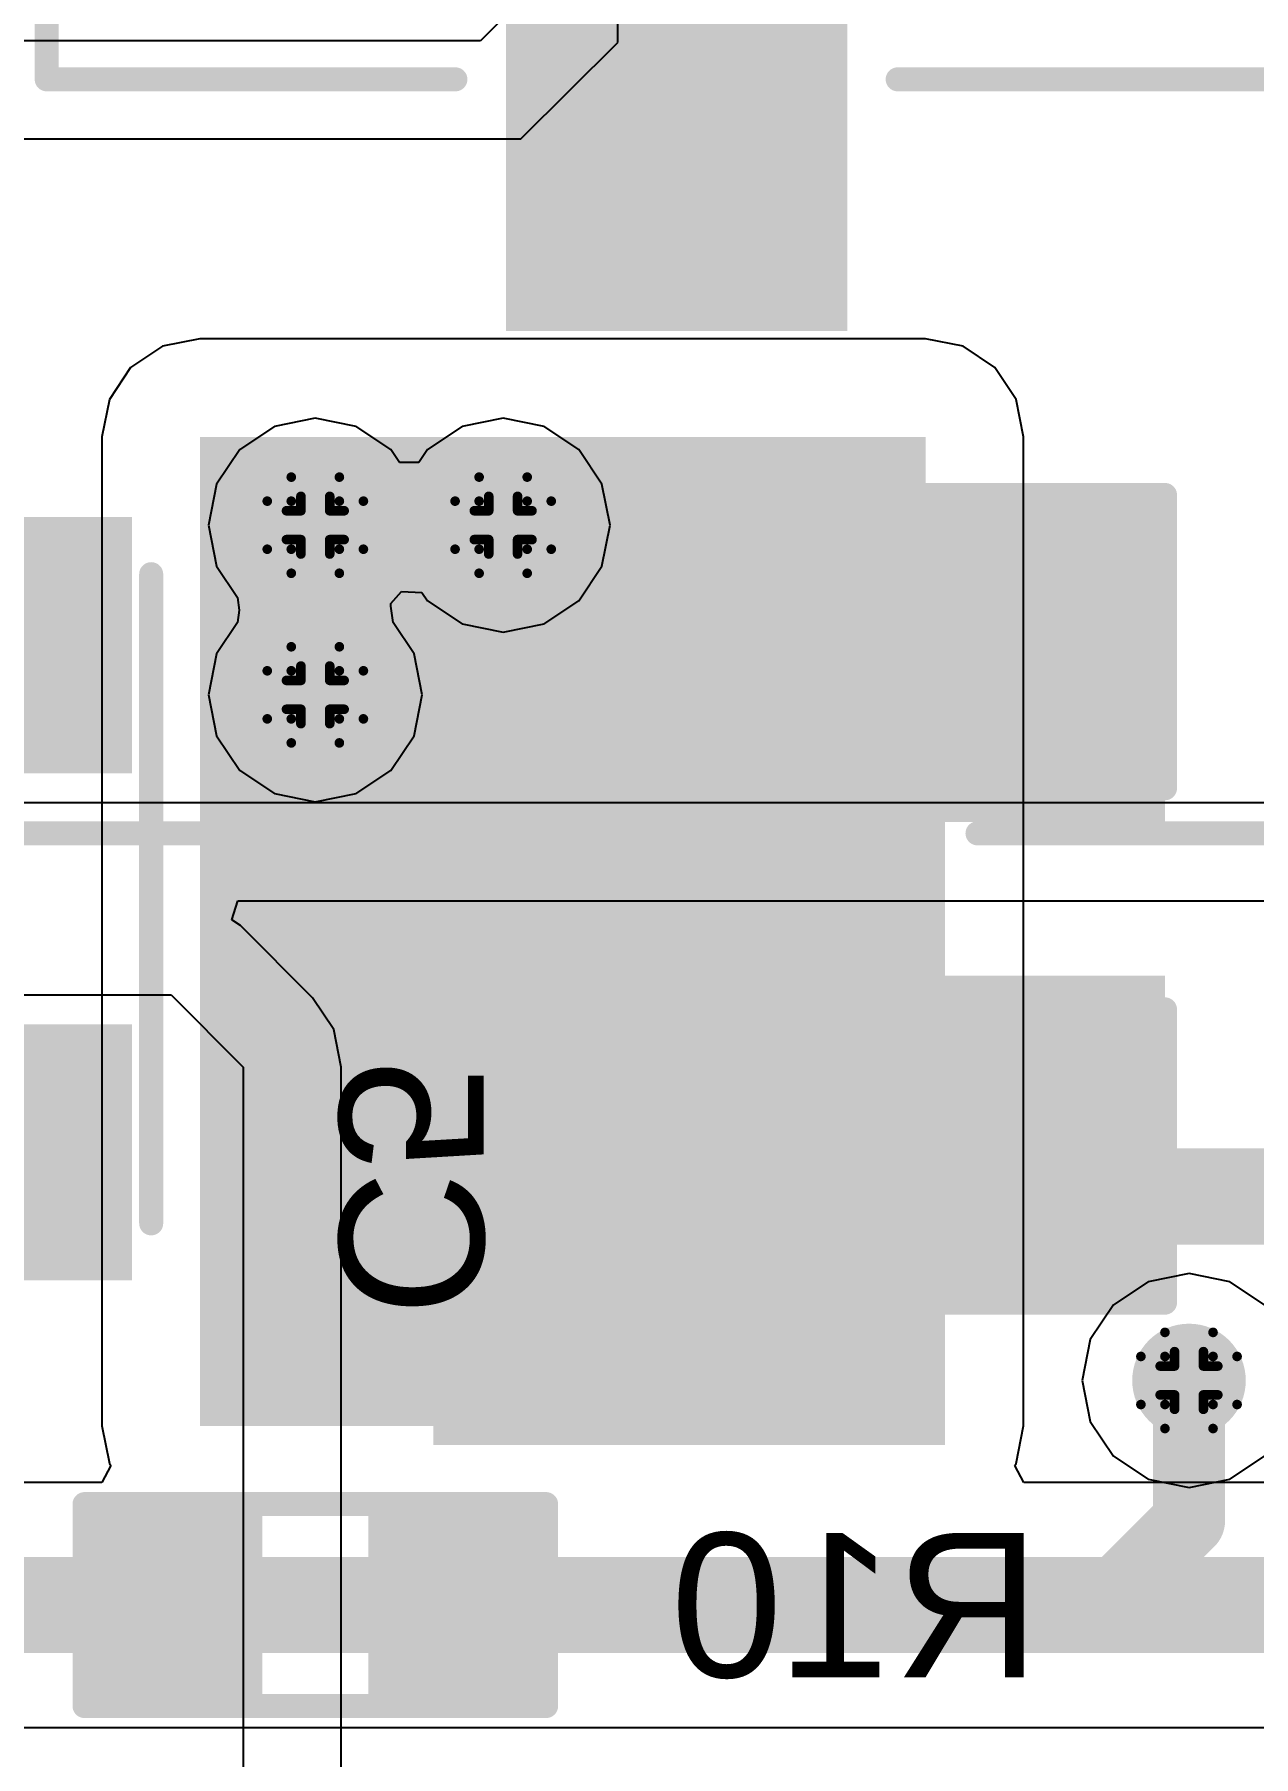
# Model space of a CAD drawing. Header units: inches. Extents: x 0 to 198, y 0 to 199.
# Drawn here: x 5.8916 to 6.1451, y 3.4585 to 3.8167 of the extents above; entities that cross this region are included whole.
import ezdxf

# ---------------------------------------------------------------- set-up
doc = ezdxf.new("R2010")
doc.units = ezdxf.units.IN
doc.header["$MEASUREMENT"] = 0
for name, color, linetype in [('Bottom Layer', 5, 'Continuous'), ('Bottom Overlay', 54, 'Continuous'), ('Bottom Paste', 16, 'Continuous'), ('Bottom Solder', 6, 'Continuous'), ('Drill Drawing', 1, 'Continuous'), ('Layer 1', 16, 'Continuous'), ('Layer 2', 76, 'Continuous'), ('Top Layer', 1, 'Continuous'), ('Top Overlay', 2, 'Continuous'), ('Top Paste', 8, 'Continuous'), ('Top Solder', 216, 'Continuous'), ('Via Holes', 16, 'Continuous')]:
    doc.layers.add(name, color=color, linetype=linetype)
doc.styles.add('Arial', font='', dxfattribs={"height": 0.2})
doc.styles.get('Arial').set_extended_font_data('Arial')

# ---------------------------------------------------------------- blocks, each defined once
blk = doc.blocks.new('R___0603_B_181')
at = {"layer": 'Bottom Layer'}
for points in [[(-0.045, -0.0175), (-0.045, 0.0175), (-0.015, 0.0175), (-0.015, -0.0175)], [(0.015, -0.0175), (0.015, 0.0175), (0.045, 0.0175), (0.045, -0.0175)]]:
    blk.add_hatch(color=5, dxfattribs=at).paths.add_polyline_path(points)
at = {"layer": 'Bottom Paste'}
for points in [[(-0.045, -0.0175), (-0.045, 0.0175), (-0.015, 0.0175), (-0.015, -0.0175)], [(0.015, -0.0175), (0.015, 0.0175), (0.045, 0.0175), (0.045, -0.0175)]]:
    blk.add_hatch(color=16, dxfattribs=at).paths.add_polyline_path(points)
at = {"layer": 'Bottom Solder'}
for points in [[(-0.049, -0.0215), (-0.049, 0.0215), (-0.011, 0.0215), (-0.011, -0.0215)], [(0.011, -0.0215), (0.011, 0.0215), (0.049, 0.0215), (0.049, -0.0215)]]:
    blk.add_hatch(color=6, dxfattribs=at).paths.add_polyline_path(points)
at = {"layer": 'Bottom Overlay'}
for points in [[(-0.048, 0.021, 0.005, 0.005, 0), (-0.048, -0.021, 0.005, 0.005, 0)], [(0.048, 0.021, 0.005, 0.005, 0), (-0.048, 0.021, 0.005, 0.005, 0)], [(0.048, 0.021, 0.005, 0.005, 0), (0.048, -0.021, 0.005, 0.005, 0)], [(0.048, -0.021, 0.005, 0.005, 0), (-0.048, -0.021, 0.005, 0.005, 0)]]:
    blk.add_lwpolyline(points, format="xyseb", dxfattribs=at)
for points in [[(-0.04925, 0.021, 0.0025, 0.0025, 1), (-0.04675, 0.021, 0.0025, 0.0025, 1)], [(-0.04925, 0.021, 0.0025, 0.0025, 1), (-0.04675, 0.021, 0.0025, 0.0025, 1)], [(0.04675, 0.021, 0.0025, 0.0025, 1), (0.04925, 0.021, 0.0025, 0.0025, 1)], [(0.04675, 0.021, 0.0025, 0.0025, 1), (0.04925, 0.021, 0.0025, 0.0025, 1)], [(-0.04925, -0.021, 0.0025, 0.0025, 1), (-0.04675, -0.021, 0.0025, 0.0025, 1)], [(-0.04925, -0.021, 0.0025, 0.0025, 1), (-0.04675, -0.021, 0.0025, 0.0025, 1)], [(0.04675, -0.021, 0.0025, 0.0025, 1), (0.04925, -0.021, 0.0025, 0.0025, 1)], [(0.04675, -0.021, 0.0025, 0.0025, 1), (0.04925, -0.021, 0.0025, 0.0025, 1)]]:
    blk.add_lwpolyline(points, format="xyseb", close=True, dxfattribs=at)
blk = doc.blocks.new('FUSE_1210_B_248')
at = {"layer": 'Bottom Layer'}
for points in [[(-0.07539, 0.06299), (-0.03012, 0.06299), (-0.03012, -0.06299), (-0.07539, -0.06299)], [(0.03012, 0.06299), (0.07539, 0.06299), (0.07539, -0.06299), (0.03012, -0.06299)]]:
    blk.add_hatch(color=5, dxfattribs=at).paths.add_polyline_path(points)
at = {"layer": 'Bottom Paste'}
for points in [[(-0.07539, 0.06299), (-0.03012, 0.06299), (-0.03012, -0.06299), (-0.07539, -0.06299)], [(0.03012, 0.06299), (0.07539, 0.06299), (0.07539, -0.06299), (0.03012, -0.06299)]]:
    blk.add_hatch(color=16, dxfattribs=at).paths.add_polyline_path(points)
at = {"layer": 'Bottom Solder'}
for points in [[(-0.07939, 0.06699), (-0.02612, 0.06699), (-0.02612, -0.06699), (-0.07939, -0.06699)], [(0.02612, 0.06699), (0.07939, 0.06699), (0.07939, -0.06699), (0.02612, -0.06699)]]:
    blk.add_hatch(color=6, dxfattribs=at).paths.add_polyline_path(points)
at = {"layer": 'Bottom Overlay'}
for points in [[(0.06752, 0.071, 0.005, 0.005, 0), (-0.06752, 0.071, 0.005, 0.005, 0)], [(0.06752, -0.071, 0.005, 0.005, 0), (-0.06752, -0.071, 0.005, 0.005, 0)]]:
    blk.add_lwpolyline(points, format="xyseb", dxfattribs=at)
for points in [[(-0.06877, 0.071, 0.0025, 0.0025, 1), (-0.06627, 0.071, 0.0025, 0.0025, 1)], [(0.06627, 0.071, 0.0025, 0.0025, 1), (0.06877, 0.071, 0.0025, 0.0025, 1)], [(-0.06877, -0.071, 0.0025, 0.0025, 1), (-0.06627, -0.071, 0.0025, 0.0025, 1)], [(0.06627, -0.071, 0.0025, 0.0025, 1), (0.06877, -0.071, 0.0025, 0.0025, 1)]]:
    blk.add_lwpolyline(points, format="xyseb", close=True, dxfattribs=at)
blk = doc.blocks.new('C___1210_B_372')
at = {"layer": 'Bottom Layer'}
for points in [[(-0.08, 0.055), (-0.02, 0.055), (-0.02, -0.055), (-0.08, -0.055)], [(0.02, 0.055), (0.08, 0.055), (0.08, -0.055), (0.02, -0.055)]]:
    blk.add_hatch(color=5, dxfattribs=at).paths.add_polyline_path(points)
at = {"layer": 'Bottom Paste'}
for points in [[(-0.08, 0.055), (-0.02, 0.055), (-0.02, -0.055), (-0.08, -0.055)], [(0.02, 0.055), (0.08, 0.055), (0.08, -0.055), (0.02, -0.055)]]:
    blk.add_hatch(color=16, dxfattribs=at).paths.add_polyline_path(points)
at = {"layer": 'Bottom Solder'}
for points in [[(-0.084, 0.059), (-0.016, 0.059), (-0.016, -0.059), (-0.084, -0.059)], [(0.016, 0.059), (0.084, 0.059), (0.084, -0.059), (0.016, -0.059)]]:
    blk.add_hatch(color=6, dxfattribs=at).paths.add_polyline_path(points)
at = {"layer": 'Bottom Overlay'}
for points in [[(-0.084, 0.059, 0.005, 0.005, 0), (-0.023, 0.059, 0.005, 0.005, 0)], [(-0.084, 0.059, 0.005, 0.005, 0), (-0.084, -0.059, 0.005, 0.005, 0)], [(0.023, 0.059, 0.005, 0.005, 0), (0.084, 0.059, 0.005, 0.005, 0)], [(0.084, 0.059, 0.005, 0.005, 0), (0.084, -0.059, 0.005, 0.005, 0)], [(-0.084, -0.059, 0.005, 0.005, 0), (-0.023, -0.059, 0.005, 0.005, 0)], [(0.023, -0.059, 0.005, 0.005, 0), (0.084, -0.059, 0.005, 0.005, 0)]]:
    blk.add_lwpolyline(points, format="xyseb", dxfattribs=at)
for points in [[(-0.08525, 0.059, 0.0025, 0.0025, 1), (-0.08275, 0.059, 0.0025, 0.0025, 1)], [(-0.08525, 0.059, 0.0025, 0.0025, 1), (-0.08275, 0.059, 0.0025, 0.0025, 1)], [(-0.02425, 0.059, 0.0025, 0.0025, 1), (-0.02175, 0.059, 0.0025, 0.0025, 1)], [(0.02175, 0.059, 0.0025, 0.0025, 1), (0.02425, 0.059, 0.0025, 0.0025, 1)], [(0.08275, 0.059, 0.0025, 0.0025, 1), (0.08525, 0.059, 0.0025, 0.0025, 1)], [(0.08275, 0.059, 0.0025, 0.0025, 1), (0.08525, 0.059, 0.0025, 0.0025, 1)], [(-0.08525, -0.059, 0.0025, 0.0025, 1), (-0.08275, -0.059, 0.0025, 0.0025, 1)], [(-0.08525, -0.059, 0.0025, 0.0025, 1), (-0.08275, -0.059, 0.0025, 0.0025, 1)], [(-0.02425, -0.059, 0.0025, 0.0025, 1), (-0.02175, -0.059, 0.0025, 0.0025, 1)], [(0.02175, -0.059, 0.0025, 0.0025, 1), (0.02425, -0.059, 0.0025, 0.0025, 1)], [(0.08275, -0.059, 0.0025, 0.0025, 1), (0.08525, -0.059, 0.0025, 0.0025, 1)], [(0.08275, -0.059, 0.0025, 0.0025, 1), (0.08525, -0.059, 0.0025, 0.0025, 1)]]:
    blk.add_lwpolyline(points, format="xyseb", close=True, dxfattribs=at)
blk = doc.blocks.new('RVT1H470M0607_374')
at = {"layer": 'Top Layer'}
blk.add_hatch(color=1, dxfattribs=at).paths.add_polyline_path([(0.04134, 0.0315), (0.17913, 0.0315), (0.17913, -0.0315), (0.04134, -0.0315)])
at = {"layer": 'Top Paste'}
blk.add_hatch(color=8, dxfattribs=at).paths.add_polyline_path([(0.04134, 0.0315), (0.17913, 0.0315), (0.17913, -0.0315), (0.04134, -0.0315)])
at = {"layer": 'Top Solder'}
blk.add_hatch(color=216, dxfattribs=at).paths.add_polyline_path([(0.03734, 0.0355), (0.18313, 0.0355), (0.18313, -0.0355), (0.03734, -0.0355)])
at = {"layer": 'Top Overlay'}
for points in [[(0.13076, 0.046, 0.005, 0.005, 0), (0.13076, 0.131, 0.005, 0.005, 0)], [(0.13076, -0.131, 0.005, 0.005, 0), (0.13076, -0.046, 0.005, 0.005, 0)], [(0.13076, -0.131, 0.005, 0.005, 0), (-0.07224, -0.131, 0.005, 0.005, 0)]]:
    blk.add_lwpolyline(points, format="xyseb", dxfattribs=at)
for points in [[(0.12951, 0.046, 0.0025, 0.0025, 1), (0.13201, 0.046, 0.0025, 0.0025, 1)], [(0.12951, -0.046, 0.0025, 0.0025, 1), (0.13201, -0.046, 0.0025, 0.0025, 1)], [(0.12951, -0.131, 0.0025, 0.0025, 1), (0.13201, -0.131, 0.0025, 0.0025, 1)], [(0.12951, -0.131, 0.0025, 0.0025, 1), (0.13201, -0.131, 0.0025, 0.0025, 1)]]:
    blk.add_lwpolyline(points, format="xyseb", close=True, dxfattribs=at)
blk = doc.blocks.new('UCD_220_F_10__D___375')
at = {"layer": 'Top Layer'}
blk.add_hatch(color=1, dxfattribs=at).paths.add_polyline_path([(-0.23622, 0.04921), (-0.07874, 0.04921), (-0.07874, -0.04921), (-0.23622, -0.04921)])
at = {"layer": 'Top Paste'}
blk.add_hatch(color=8, dxfattribs=at).paths.add_polyline_path([(-0.23622, 0.04921), (-0.07874, 0.04921), (-0.07874, -0.04921), (-0.23622, -0.04921)])
at = {"layer": 'Top Solder'}
blk.add_hatch(color=216, dxfattribs=at).paths.add_polyline_path([(-0.24022, 0.05321), (-0.07474, 0.05321), (-0.07474, -0.05321), (-0.24022, -0.05321)])
at = {"layer": 'Top Overlay'}
for points in [[(-0.202, 0.06, 0.005, 0.005, 0), (-0.202, 0.146, 0.005, 0.005, 0)], [(-0.223, 0.06369, 0.005, 0.005, 0), (-0.223, 0.08349, 0.005, 0.005, 0)], [(-0.21228, 0.07348, 0.005, 0.005, 0), (-0.23408, 0.07348, 0.005, 0.005, 0)], [(-0.202, -0.146, 0.005, 0.005, 0), (-0.202, -0.06, 0.005, 0.005, 0)]]:
    blk.add_lwpolyline(points, format="xyseb", dxfattribs=at)
for points in [[(-0.22425, 0.08349, 0.0025, 0.0025, 1), (-0.22175, 0.08349, 0.0025, 0.0025, 1)], [(-0.23533, 0.07348, 0.0025, 0.0025, 1), (-0.23283, 0.07348, 0.0025, 0.0025, 1)], [(-0.21353, 0.07348, 0.0025, 0.0025, 1), (-0.21103, 0.07348, 0.0025, 0.0025, 1)], [(-0.22425, 0.06369, 0.0025, 0.0025, 1), (-0.22175, 0.06369, 0.0025, 0.0025, 1)], [(-0.20325, 0.06, 0.0025, 0.0025, 1), (-0.20075, 0.06, 0.0025, 0.0025, 1)], [(-0.20325, -0.06, 0.0025, 0.0025, 1), (-0.20075, -0.06, 0.0025, 0.0025, 1)]]:
    blk.add_lwpolyline(points, format="xyseb", close=True, dxfattribs=at)

msp = doc.modelspace()

# ---------------------------------------------------------------- hatches: boundary and pattern name
at = {"layer": 'Bottom Layer'}
h = msp.add_hatch(color=5, dxfattribs=at)
edge = h.paths.add_edge_path()
edge.add_arc((5.95, 3.71463), 0.01181, 0, 360)
h = msp.add_hatch(color=5, dxfattribs=at)
edge = h.paths.add_edge_path()
edge.add_arc((5.98907, 3.71463), 0.01181, 0, 360)
h = msp.add_hatch(color=5, dxfattribs=at)
edge = h.paths.add_edge_path()
edge.add_arc((5.95, 3.67934), 0.01181, 0, 360)
h = msp.add_hatch(color=5, dxfattribs=at)
edge = h.paths.add_edge_path()
edge.add_arc((6.13172, 3.53672), 0.01181, 0, 360)
at = {"layer": 'Layer 1'}
h = msp.add_hatch(color=16, dxfattribs=at)
edge = h.paths.add_edge_path()
edge.add_arc((5.95, 3.71463), 0.01181, 0, 360)
h = msp.add_hatch(color=16, dxfattribs=at)
edge = h.paths.add_edge_path()
edge.add_arc((5.98907, 3.71463), 0.01181, 0, 360)
h = msp.add_hatch(color=16, dxfattribs=at)
edge = h.paths.add_edge_path()
edge.add_arc((5.95, 3.67934), 0.01181, 0, 360)
h = msp.add_hatch(color=16, dxfattribs=at)
edge = h.paths.add_edge_path()
edge.add_arc((6.13172, 3.53672), 0.01181, 0, 360)
at = {"layer": 'Layer 2'}
h = msp.add_hatch(color=76, dxfattribs=at)
edge = h.paths.add_edge_path()
edge.add_arc((5.95, 3.71463), 0.01181, 0, 360)
h = msp.add_hatch(color=76, dxfattribs=at)
edge = h.paths.add_edge_path()
edge.add_arc((5.98907, 3.71463), 0.01181, 0, 360)
h = msp.add_hatch(color=76, dxfattribs=at)
edge = h.paths.add_edge_path()
edge.add_arc((5.95, 3.67934), 0.01181, 0, 360)
h = msp.add_hatch(color=76, dxfattribs=at)
edge = h.paths.add_edge_path()
edge.add_arc((6.13172, 3.53672), 0.01181, 0, 360)
at = {"layer": 'Top Layer'}
msp.add_hatch(color=1, dxfattribs=at).paths.add_polyline_path([(5.926, 3.52727), (6.07694, 3.52727), (6.07694, 3.733), (5.926, 3.733)])
h = msp.add_hatch(color=1, dxfattribs=at)
edge = h.paths.add_edge_path()
edge.add_arc((5.95, 3.71463), 0.01181, 0, 360)
h = msp.add_hatch(color=1, dxfattribs=at)
edge = h.paths.add_edge_path()
edge.add_arc((5.98907, 3.71463), 0.01181, 0, 360)
h = msp.add_hatch(color=1, dxfattribs=at)
edge = h.paths.add_edge_path()
edge.add_arc((5.95, 3.67934), 0.01181, 0, 360)
h = msp.add_hatch(color=1, dxfattribs=at)
edge = h.paths.add_edge_path()
edge.add_arc((6.13172, 3.53672), 0.01181, 0, 360)
at = {"layer": 'Via Holes'}
h = msp.add_hatch(color=7, dxfattribs=at)
edge = h.paths.add_edge_path()
edge.add_arc((5.95, 3.71463), 0.00591, 0, 360)
h = msp.add_hatch(color=7, dxfattribs=at)
edge = h.paths.add_edge_path()
edge.add_arc((5.98907, 3.71463), 0.00591, 0, 360)
h = msp.add_hatch(color=7, dxfattribs=at)
edge = h.paths.add_edge_path()
edge.add_arc((5.95, 3.67934), 0.00591, 0, 360)
h = msp.add_hatch(color=7, dxfattribs=at)
edge = h.paths.add_edge_path()
edge.add_arc((6.13172, 3.53672), 0.00591, 0, 360)

# ---------------------------------------------------------------- linework, layer by layer
at = {"layer": 'Bottom Layer'}
for p, q in [((6.01292, 3.815), (6.01292, 4.10097)), ((5.99253, 3.8235), (5.98434, 3.81539)), ((5.98434, 3.81539), (5.79, 3.81539)), ((5.99273, 3.795), (6.01292, 3.815)), ((5.79, 3.795), (5.99273, 3.795)), ((6.01273, 3.65691), (5.78729, 3.65691)), ((6.26898, 3.65691), (6.01273, 3.65691)), ((5.93264, 3.63252), (5.93385, 3.63652)), ((5.93385, 3.63652), (6.01273, 3.63652)), ((6.01273, 3.63652), (6.26898, 3.63652)), ((5.93442, 3.63133), (5.93264, 3.63252)), ((5.94942, 3.61633), (5.93442, 3.63133)), ((5.79198, 3.61691), (5.92, 3.61691)), ((5.92, 3.61691), (5.935, 3.60191)), ((5.95384, 3.60972), (5.94942, 3.61633)), ((5.95539, 3.60191), (5.95384, 3.60972)), ((5.935, 3.60191), (5.935, 3.30292)), ((5.95539, 3.38142), (5.95539, 3.60191))]:
    msp.add_line(p, q, dxfattribs=at)
for points in [[(6.06773, 3.58691, 0.02, 0.02, 0), (6.07964, 3.575, 0.02, 0.02, 0)], [(6.07964, 3.575, 0.02, 0.02, 0), (6.17, 3.575, 0.02, 0.02, 0)], [(6.13172, 3.5075, 0.015, 0.015, 0), (6.13172, 3.53672, 0.015, 0.015, 0)], [(6.11422, 3.49, 0.015, 0.015, 0), (6.13172, 3.5075, 0.015, 0.015, 0)], [(5.98, 3.49, 0.015, 0.015, 0), (6.11422, 3.49, 0.015, 0.015, 0)]]:
    msp.add_lwpolyline(points, format="xyseb", dxfattribs=at)
for points in [[(6.06273, 3.58691, 0.01, 0.01, 1), (6.07273, 3.58691, 0.01, 0.01, 1)], [(6.07464, 3.575, 0.01, 0.01, 1), (6.08464, 3.575, 0.01, 0.01, 1)], [(6.07464, 3.575, 0.01, 0.01, 1), (6.08464, 3.575, 0.01, 0.01, 1)], [(6.12797, 3.53672, 0.0075, 0.0075, 1), (6.13547, 3.53672, 0.0075, 0.0075, 1)], [(6.12797, 3.5075, 0.0075, 0.0075, 1), (6.13547, 3.5075, 0.0075, 0.0075, 1)], [(6.12797, 3.5075, 0.0075, 0.0075, 1), (6.13547, 3.5075, 0.0075, 0.0075, 1)], [(5.97625, 3.49, 0.0075, 0.0075, 1), (5.98375, 3.49, 0.0075, 0.0075, 1)], [(6.11047, 3.49, 0.0075, 0.0075, 1), (6.11797, 3.49, 0.0075, 0.0075, 1)], [(6.11047, 3.49, 0.0075, 0.0075, 1), (6.11797, 3.49, 0.0075, 0.0075, 1)]]:
    msp.add_lwpolyline(points, format="xyseb", close=True, dxfattribs=at)
at = {"layer": 'Drill Drawing'}
for points in [[(5.945, 3.71963, 0.002, 0.002, 0), (5.945, 3.72463, 0.002, 0.002, 0)], [(5.945, 3.72463, 0.002, 0.002, 0), (5.955, 3.72463, 0.002, 0.002, 0)], [(5.955, 3.71963, 0.002, 0.002, 0), (5.955, 3.72463, 0.002, 0.002, 0)], [(5.98407, 3.71963, 0.002, 0.002, 0), (5.98407, 3.72463, 0.002, 0.002, 0)], [(5.98407, 3.72463, 0.002, 0.002, 0), (5.99407, 3.72463, 0.002, 0.002, 0)], [(5.99407, 3.71963, 0.002, 0.002, 0), (5.99407, 3.72463, 0.002, 0.002, 0)], [(5.94, 3.70963, 0.002, 0.002, 0), (5.94, 3.71963, 0.002, 0.002, 0)], [(5.94, 3.71963, 0.002, 0.002, 0), (5.945, 3.71963, 0.002, 0.002, 0)], [(5.944, 3.71163, 0.002, 0.002, 0), (5.944, 3.71763, 0.002, 0.002, 0)], [(5.944, 3.71763, 0.002, 0.002, 0), (5.947, 3.71763, 0.002, 0.002, 0)], [(5.947, 3.71763, 0.002, 0.002, 0), (5.947, 3.72063, 0.002, 0.002, 0)], [(5.947, 3.72063, 0.002, 0.002, 0), (5.953, 3.72063, 0.002, 0.002, 0)], [(5.953, 3.71763, 0.002, 0.002, 0), (5.953, 3.72063, 0.002, 0.002, 0)], [(5.953, 3.71763, 0.002, 0.002, 0), (5.956, 3.71763, 0.002, 0.002, 0)], [(5.955, 3.71963, 0.002, 0.002, 0), (5.96, 3.71963, 0.002, 0.002, 0)], [(5.956, 3.71163, 0.002, 0.002, 0), (5.956, 3.71763, 0.002, 0.002, 0)], [(5.96, 3.70963, 0.002, 0.002, 0), (5.96, 3.71963, 0.002, 0.002, 0)], [(5.97907, 3.70963, 0.002, 0.002, 0), (5.97907, 3.71963, 0.002, 0.002, 0)], [(5.97907, 3.71963, 0.002, 0.002, 0), (5.98407, 3.71963, 0.002, 0.002, 0)], [(5.98307, 3.71163, 0.002, 0.002, 0), (5.98307, 3.71763, 0.002, 0.002, 0)], [(5.98307, 3.71763, 0.002, 0.002, 0), (5.98607, 3.71763, 0.002, 0.002, 0)], [(5.98607, 3.71763, 0.002, 0.002, 0), (5.98607, 3.72063, 0.002, 0.002, 0)], [(5.98607, 3.72063, 0.002, 0.002, 0), (5.99207, 3.72063, 0.002, 0.002, 0)], [(5.99207, 3.71763, 0.002, 0.002, 0), (5.99207, 3.72063, 0.002, 0.002, 0)], [(5.99207, 3.71763, 0.002, 0.002, 0), (5.99507, 3.71763, 0.002, 0.002, 0)], [(5.99407, 3.71963, 0.002, 0.002, 0), (5.99907, 3.71963, 0.002, 0.002, 0)], [(5.99507, 3.71163, 0.002, 0.002, 0), (5.99507, 3.71763, 0.002, 0.002, 0)], [(5.99907, 3.70963, 0.002, 0.002, 0), (5.99907, 3.71963, 0.002, 0.002, 0)], [(5.944, 3.71163, 0.002, 0.002, 0), (5.947, 3.71163, 0.002, 0.002, 0)], [(5.947, 3.70863, 0.002, 0.002, 0), (5.947, 3.71163, 0.002, 0.002, 0)], [(5.953, 3.71163, 0.002, 0.002, 0), (5.956, 3.71163, 0.002, 0.002, 0)], [(5.953, 3.70863, 0.002, 0.002, 0), (5.953, 3.71163, 0.002, 0.002, 0)], [(5.98307, 3.71163, 0.002, 0.002, 0), (5.98607, 3.71163, 0.002, 0.002, 0)], [(5.98607, 3.70863, 0.002, 0.002, 0), (5.98607, 3.71163, 0.002, 0.002, 0)], [(5.99207, 3.71163, 0.002, 0.002, 0), (5.99507, 3.71163, 0.002, 0.002, 0)], [(5.99207, 3.70863, 0.002, 0.002, 0), (5.99207, 3.71163, 0.002, 0.002, 0)], [(5.94, 3.70963, 0.002, 0.002, 0), (5.945, 3.70963, 0.002, 0.002, 0)], [(5.945, 3.70463, 0.002, 0.002, 0), (5.945, 3.70963, 0.002, 0.002, 0)], [(5.947, 3.70863, 0.002, 0.002, 0), (5.953, 3.70863, 0.002, 0.002, 0)], [(5.955, 3.70963, 0.002, 0.002, 0), (5.96, 3.70963, 0.002, 0.002, 0)], [(5.955, 3.70463, 0.002, 0.002, 0), (5.955, 3.70963, 0.002, 0.002, 0)], [(5.97907, 3.70963, 0.002, 0.002, 0), (5.98407, 3.70963, 0.002, 0.002, 0)], [(5.98407, 3.70463, 0.002, 0.002, 0), (5.98407, 3.70963, 0.002, 0.002, 0)], [(5.98607, 3.70863, 0.002, 0.002, 0), (5.99207, 3.70863, 0.002, 0.002, 0)], [(5.99407, 3.70963, 0.002, 0.002, 0), (5.99907, 3.70963, 0.002, 0.002, 0)], [(5.99407, 3.70463, 0.002, 0.002, 0), (5.99407, 3.70963, 0.002, 0.002, 0)], [(5.945, 3.70463, 0.002, 0.002, 0), (5.955, 3.70463, 0.002, 0.002, 0)], [(5.98407, 3.70463, 0.002, 0.002, 0), (5.99407, 3.70463, 0.002, 0.002, 0)], [(5.945, 3.68434, 0.002, 0.002, 0), (5.945, 3.68934, 0.002, 0.002, 0)], [(5.945, 3.68934, 0.002, 0.002, 0), (5.955, 3.68934, 0.002, 0.002, 0)], [(5.955, 3.68434, 0.002, 0.002, 0), (5.955, 3.68934, 0.002, 0.002, 0)], [(5.947, 3.68234, 0.002, 0.002, 0), (5.947, 3.68534, 0.002, 0.002, 0)], [(5.947, 3.68534, 0.002, 0.002, 0), (5.953, 3.68534, 0.002, 0.002, 0)], [(5.953, 3.68234, 0.002, 0.002, 0), (5.953, 3.68534, 0.002, 0.002, 0)], [(5.94, 3.67434, 0.002, 0.002, 0), (5.94, 3.68434, 0.002, 0.002, 0)], [(5.94, 3.68434, 0.002, 0.002, 0), (5.945, 3.68434, 0.002, 0.002, 0)], [(5.944, 3.67634, 0.002, 0.002, 0), (5.944, 3.68234, 0.002, 0.002, 0)], [(5.944, 3.68234, 0.002, 0.002, 0), (5.947, 3.68234, 0.002, 0.002, 0)], [(5.953, 3.68234, 0.002, 0.002, 0), (5.956, 3.68234, 0.002, 0.002, 0)], [(5.955, 3.68434, 0.002, 0.002, 0), (5.96, 3.68434, 0.002, 0.002, 0)], [(5.956, 3.67634, 0.002, 0.002, 0), (5.956, 3.68234, 0.002, 0.002, 0)], [(5.96, 3.67434, 0.002, 0.002, 0), (5.96, 3.68434, 0.002, 0.002, 0)], [(5.94, 3.67434, 0.002, 0.002, 0), (5.945, 3.67434, 0.002, 0.002, 0)], [(5.944, 3.67634, 0.002, 0.002, 0), (5.947, 3.67634, 0.002, 0.002, 0)], [(5.945, 3.66934, 0.002, 0.002, 0), (5.945, 3.67434, 0.002, 0.002, 0)], [(5.947, 3.67334, 0.002, 0.002, 0), (5.947, 3.67634, 0.002, 0.002, 0)], [(5.953, 3.67634, 0.002, 0.002, 0), (5.956, 3.67634, 0.002, 0.002, 0)], [(5.953, 3.67334, 0.002, 0.002, 0), (5.953, 3.67634, 0.002, 0.002, 0)], [(5.955, 3.67434, 0.002, 0.002, 0), (5.96, 3.67434, 0.002, 0.002, 0)], [(5.955, 3.66934, 0.002, 0.002, 0), (5.955, 3.67434, 0.002, 0.002, 0)], [(5.947, 3.67334, 0.002, 0.002, 0), (5.953, 3.67334, 0.002, 0.002, 0)], [(5.945, 3.66934, 0.002, 0.002, 0), (5.955, 3.66934, 0.002, 0.002, 0)], [(6.12672, 3.54172, 0.002, 0.002, 0), (6.12672, 3.54672, 0.002, 0.002, 0)], [(6.12672, 3.54672, 0.002, 0.002, 0), (6.13672, 3.54672, 0.002, 0.002, 0)], [(6.13672, 3.54172, 0.002, 0.002, 0), (6.13672, 3.54672, 0.002, 0.002, 0)], [(6.12872, 3.53972, 0.002, 0.002, 0), (6.12872, 3.54272, 0.002, 0.002, 0)], [(6.12872, 3.54272, 0.002, 0.002, 0), (6.13472, 3.54272, 0.002, 0.002, 0)], [(6.13472, 3.53972, 0.002, 0.002, 0), (6.13472, 3.54272, 0.002, 0.002, 0)], [(6.12172, 3.53172, 0.002, 0.002, 0), (6.12172, 3.54172, 0.002, 0.002, 0)], [(6.12172, 3.54172, 0.002, 0.002, 0), (6.12672, 3.54172, 0.002, 0.002, 0)], [(6.12572, 3.53372, 0.002, 0.002, 0), (6.12572, 3.53972, 0.002, 0.002, 0)], [(6.12572, 3.53972, 0.002, 0.002, 0), (6.12872, 3.53972, 0.002, 0.002, 0)], [(6.13472, 3.53972, 0.002, 0.002, 0), (6.13772, 3.53972, 0.002, 0.002, 0)], [(6.13672, 3.54172, 0.002, 0.002, 0), (6.14172, 3.54172, 0.002, 0.002, 0)], [(6.13772, 3.53372, 0.002, 0.002, 0), (6.13772, 3.53972, 0.002, 0.002, 0)], [(6.14172, 3.53172, 0.002, 0.002, 0), (6.14172, 3.54172, 0.002, 0.002, 0)], [(6.12172, 3.53172, 0.002, 0.002, 0), (6.12672, 3.53172, 0.002, 0.002, 0)], [(6.12572, 3.53372, 0.002, 0.002, 0), (6.12872, 3.53372, 0.002, 0.002, 0)], [(6.12672, 3.52672, 0.002, 0.002, 0), (6.12672, 3.53172, 0.002, 0.002, 0)], [(6.12872, 3.53072, 0.002, 0.002, 0), (6.12872, 3.53372, 0.002, 0.002, 0)], [(6.13472, 3.53372, 0.002, 0.002, 0), (6.13772, 3.53372, 0.002, 0.002, 0)], [(6.13472, 3.53072, 0.002, 0.002, 0), (6.13472, 3.53372, 0.002, 0.002, 0)], [(6.13672, 3.53172, 0.002, 0.002, 0), (6.14172, 3.53172, 0.002, 0.002, 0)], [(6.13672, 3.52672, 0.002, 0.002, 0), (6.13672, 3.53172, 0.002, 0.002, 0)], [(6.12872, 3.53072, 0.002, 0.002, 0), (6.13472, 3.53072, 0.002, 0.002, 0)], [(6.12672, 3.52672, 0.002, 0.002, 0), (6.13672, 3.52672, 0.002, 0.002, 0)]]:
    msp.add_lwpolyline(points, format="xyseb", dxfattribs=at)
for points in [[(5.9445, 3.72463, 0.001, 0.001, 1), (5.9455, 3.72463, 0.001, 0.001, 1)], [(5.9445, 3.72463, 0.001, 0.001, 1), (5.9455, 3.72463, 0.001, 0.001, 1)], [(5.9545, 3.72463, 0.001, 0.001, 1), (5.9555, 3.72463, 0.001, 0.001, 1)], [(5.9545, 3.72463, 0.001, 0.001, 1), (5.9555, 3.72463, 0.001, 0.001, 1)], [(5.98357, 3.72463, 0.001, 0.001, 1), (5.98457, 3.72463, 0.001, 0.001, 1)], [(5.98357, 3.72463, 0.001, 0.001, 1), (5.98457, 3.72463, 0.001, 0.001, 1)], [(5.99357, 3.72463, 0.001, 0.001, 1), (5.99457, 3.72463, 0.001, 0.001, 1)], [(5.99357, 3.72463, 0.001, 0.001, 1), (5.99457, 3.72463, 0.001, 0.001, 1)], [(5.9395, 3.71963, 0.001, 0.001, 1), (5.9405, 3.71963, 0.001, 0.001, 1)], [(5.9395, 3.71963, 0.001, 0.001, 1), (5.9405, 3.71963, 0.001, 0.001, 1)], [(5.9435, 3.71763, 0.001, 0.001, 1), (5.9445, 3.71763, 0.001, 0.001, 1)], [(5.9435, 3.71763, 0.001, 0.001, 1), (5.9445, 3.71763, 0.001, 0.001, 1)], [(5.9445, 3.71963, 0.001, 0.001, 1), (5.9455, 3.71963, 0.001, 0.001, 1)], [(5.9445, 3.71963, 0.001, 0.001, 1), (5.9455, 3.71963, 0.001, 0.001, 1)], [(5.9465, 3.72063, 0.001, 0.001, 1), (5.9475, 3.72063, 0.001, 0.001, 1)], [(5.9465, 3.72063, 0.001, 0.001, 1), (5.9475, 3.72063, 0.001, 0.001, 1)], [(5.9465, 3.71763, 0.001, 0.001, 1), (5.9475, 3.71763, 0.001, 0.001, 1)], [(5.9465, 3.71763, 0.001, 0.001, 1), (5.9475, 3.71763, 0.001, 0.001, 1)], [(5.9525, 3.72063, 0.001, 0.001, 1), (5.9535, 3.72063, 0.001, 0.001, 1)], [(5.9525, 3.72063, 0.001, 0.001, 1), (5.9535, 3.72063, 0.001, 0.001, 1)], [(5.9525, 3.71763, 0.001, 0.001, 1), (5.9535, 3.71763, 0.001, 0.001, 1)], [(5.9525, 3.71763, 0.001, 0.001, 1), (5.9535, 3.71763, 0.001, 0.001, 1)], [(5.9545, 3.71963, 0.001, 0.001, 1), (5.9555, 3.71963, 0.001, 0.001, 1)], [(5.9545, 3.71963, 0.001, 0.001, 1), (5.9555, 3.71963, 0.001, 0.001, 1)], [(5.9555, 3.71763, 0.001, 0.001, 1), (5.9565, 3.71763, 0.001, 0.001, 1)], [(5.9555, 3.71763, 0.001, 0.001, 1), (5.9565, 3.71763, 0.001, 0.001, 1)], [(5.9595, 3.71963, 0.001, 0.001, 1), (5.9605, 3.71963, 0.001, 0.001, 1)], [(5.9595, 3.71963, 0.001, 0.001, 1), (5.9605, 3.71963, 0.001, 0.001, 1)], [(5.97857, 3.71963, 0.001, 0.001, 1), (5.97957, 3.71963, 0.001, 0.001, 1)], [(5.97857, 3.71963, 0.001, 0.001, 1), (5.97957, 3.71963, 0.001, 0.001, 1)], [(5.98257, 3.71763, 0.001, 0.001, 1), (5.98357, 3.71763, 0.001, 0.001, 1)], [(5.98257, 3.71763, 0.001, 0.001, 1), (5.98357, 3.71763, 0.001, 0.001, 1)], [(5.98357, 3.71963, 0.001, 0.001, 1), (5.98457, 3.71963, 0.001, 0.001, 1)], [(5.98357, 3.71963, 0.001, 0.001, 1), (5.98457, 3.71963, 0.001, 0.001, 1)], [(5.98557, 3.72063, 0.001, 0.001, 1), (5.98657, 3.72063, 0.001, 0.001, 1)], [(5.98557, 3.72063, 0.001, 0.001, 1), (5.98657, 3.72063, 0.001, 0.001, 1)], [(5.98557, 3.71763, 0.001, 0.001, 1), (5.98657, 3.71763, 0.001, 0.001, 1)], [(5.98557, 3.71763, 0.001, 0.001, 1), (5.98657, 3.71763, 0.001, 0.001, 1)], [(5.99157, 3.72063, 0.001, 0.001, 1), (5.99257, 3.72063, 0.001, 0.001, 1)], [(5.99157, 3.72063, 0.001, 0.001, 1), (5.99257, 3.72063, 0.001, 0.001, 1)], [(5.99157, 3.71763, 0.001, 0.001, 1), (5.99257, 3.71763, 0.001, 0.001, 1)], [(5.99157, 3.71763, 0.001, 0.001, 1), (5.99257, 3.71763, 0.001, 0.001, 1)], [(5.99357, 3.71963, 0.001, 0.001, 1), (5.99457, 3.71963, 0.001, 0.001, 1)], [(5.99357, 3.71963, 0.001, 0.001, 1), (5.99457, 3.71963, 0.001, 0.001, 1)], [(5.99457, 3.71763, 0.001, 0.001, 1), (5.99557, 3.71763, 0.001, 0.001, 1)], [(5.99457, 3.71763, 0.001, 0.001, 1), (5.99557, 3.71763, 0.001, 0.001, 1)], [(5.99857, 3.71963, 0.001, 0.001, 1), (5.99957, 3.71963, 0.001, 0.001, 1)], [(5.99857, 3.71963, 0.001, 0.001, 1), (5.99957, 3.71963, 0.001, 0.001, 1)], [(5.9435, 3.71163, 0.001, 0.001, 1), (5.9445, 3.71163, 0.001, 0.001, 1)], [(5.9435, 3.71163, 0.001, 0.001, 1), (5.9445, 3.71163, 0.001, 0.001, 1)], [(5.9465, 3.71163, 0.001, 0.001, 1), (5.9475, 3.71163, 0.001, 0.001, 1)], [(5.9465, 3.71163, 0.001, 0.001, 1), (5.9475, 3.71163, 0.001, 0.001, 1)], [(5.9525, 3.71163, 0.001, 0.001, 1), (5.9535, 3.71163, 0.001, 0.001, 1)], [(5.9525, 3.71163, 0.001, 0.001, 1), (5.9535, 3.71163, 0.001, 0.001, 1)], [(5.9555, 3.71163, 0.001, 0.001, 1), (5.9565, 3.71163, 0.001, 0.001, 1)], [(5.9555, 3.71163, 0.001, 0.001, 1), (5.9565, 3.71163, 0.001, 0.001, 1)], [(5.98257, 3.71163, 0.001, 0.001, 1), (5.98357, 3.71163, 0.001, 0.001, 1)], [(5.98257, 3.71163, 0.001, 0.001, 1), (5.98357, 3.71163, 0.001, 0.001, 1)], [(5.98557, 3.71163, 0.001, 0.001, 1), (5.98657, 3.71163, 0.001, 0.001, 1)], [(5.98557, 3.71163, 0.001, 0.001, 1), (5.98657, 3.71163, 0.001, 0.001, 1)], [(5.99157, 3.71163, 0.001, 0.001, 1), (5.99257, 3.71163, 0.001, 0.001, 1)], [(5.99157, 3.71163, 0.001, 0.001, 1), (5.99257, 3.71163, 0.001, 0.001, 1)], [(5.99457, 3.71163, 0.001, 0.001, 1), (5.99557, 3.71163, 0.001, 0.001, 1)], [(5.99457, 3.71163, 0.001, 0.001, 1), (5.99557, 3.71163, 0.001, 0.001, 1)], [(5.9395, 3.70963, 0.001, 0.001, 1), (5.9405, 3.70963, 0.001, 0.001, 1)], [(5.9395, 3.70963, 0.001, 0.001, 1), (5.9405, 3.70963, 0.001, 0.001, 1)], [(5.9445, 3.70963, 0.001, 0.001, 1), (5.9455, 3.70963, 0.001, 0.001, 1)], [(5.9445, 3.70963, 0.001, 0.001, 1), (5.9455, 3.70963, 0.001, 0.001, 1)], [(5.9465, 3.70863, 0.001, 0.001, 1), (5.9475, 3.70863, 0.001, 0.001, 1)], [(5.9465, 3.70863, 0.001, 0.001, 1), (5.9475, 3.70863, 0.001, 0.001, 1)], [(5.9525, 3.70863, 0.001, 0.001, 1), (5.9535, 3.70863, 0.001, 0.001, 1)], [(5.9525, 3.70863, 0.001, 0.001, 1), (5.9535, 3.70863, 0.001, 0.001, 1)], [(5.9545, 3.70963, 0.001, 0.001, 1), (5.9555, 3.70963, 0.001, 0.001, 1)], [(5.9545, 3.70963, 0.001, 0.001, 1), (5.9555, 3.70963, 0.001, 0.001, 1)], [(5.9595, 3.70963, 0.001, 0.001, 1), (5.9605, 3.70963, 0.001, 0.001, 1)], [(5.9595, 3.70963, 0.001, 0.001, 1), (5.9605, 3.70963, 0.001, 0.001, 1)], [(5.97857, 3.70963, 0.001, 0.001, 1), (5.97957, 3.70963, 0.001, 0.001, 1)], [(5.97857, 3.70963, 0.001, 0.001, 1), (5.97957, 3.70963, 0.001, 0.001, 1)], [(5.98357, 3.70963, 0.001, 0.001, 1), (5.98457, 3.70963, 0.001, 0.001, 1)], [(5.98357, 3.70963, 0.001, 0.001, 1), (5.98457, 3.70963, 0.001, 0.001, 1)], [(5.98557, 3.70863, 0.001, 0.001, 1), (5.98657, 3.70863, 0.001, 0.001, 1)], [(5.98557, 3.70863, 0.001, 0.001, 1), (5.98657, 3.70863, 0.001, 0.001, 1)], [(5.99157, 3.70863, 0.001, 0.001, 1), (5.99257, 3.70863, 0.001, 0.001, 1)], [(5.99157, 3.70863, 0.001, 0.001, 1), (5.99257, 3.70863, 0.001, 0.001, 1)], [(5.99357, 3.70963, 0.001, 0.001, 1), (5.99457, 3.70963, 0.001, 0.001, 1)], [(5.99357, 3.70963, 0.001, 0.001, 1), (5.99457, 3.70963, 0.001, 0.001, 1)], [(5.99857, 3.70963, 0.001, 0.001, 1), (5.99957, 3.70963, 0.001, 0.001, 1)], [(5.99857, 3.70963, 0.001, 0.001, 1), (5.99957, 3.70963, 0.001, 0.001, 1)], [(5.9445, 3.70463, 0.001, 0.001, 1), (5.9455, 3.70463, 0.001, 0.001, 1)], [(5.9445, 3.70463, 0.001, 0.001, 1), (5.9455, 3.70463, 0.001, 0.001, 1)], [(5.9545, 3.70463, 0.001, 0.001, 1), (5.9555, 3.70463, 0.001, 0.001, 1)], [(5.9545, 3.70463, 0.001, 0.001, 1), (5.9555, 3.70463, 0.001, 0.001, 1)], [(5.98357, 3.70463, 0.001, 0.001, 1), (5.98457, 3.70463, 0.001, 0.001, 1)], [(5.98357, 3.70463, 0.001, 0.001, 1), (5.98457, 3.70463, 0.001, 0.001, 1)], [(5.99357, 3.70463, 0.001, 0.001, 1), (5.99457, 3.70463, 0.001, 0.001, 1)], [(5.99357, 3.70463, 0.001, 0.001, 1), (5.99457, 3.70463, 0.001, 0.001, 1)], [(5.9445, 3.68934, 0.001, 0.001, 1), (5.9455, 3.68934, 0.001, 0.001, 1)], [(5.9445, 3.68934, 0.001, 0.001, 1), (5.9455, 3.68934, 0.001, 0.001, 1)], [(5.9545, 3.68934, 0.001, 0.001, 1), (5.9555, 3.68934, 0.001, 0.001, 1)], [(5.9545, 3.68934, 0.001, 0.001, 1), (5.9555, 3.68934, 0.001, 0.001, 1)], [(5.9465, 3.68534, 0.001, 0.001, 1), (5.9475, 3.68534, 0.001, 0.001, 1)], [(5.9465, 3.68534, 0.001, 0.001, 1), (5.9475, 3.68534, 0.001, 0.001, 1)], [(5.9525, 3.68534, 0.001, 0.001, 1), (5.9535, 3.68534, 0.001, 0.001, 1)], [(5.9525, 3.68534, 0.001, 0.001, 1), (5.9535, 3.68534, 0.001, 0.001, 1)], [(5.9395, 3.68434, 0.001, 0.001, 1), (5.9405, 3.68434, 0.001, 0.001, 1)], [(5.9395, 3.68434, 0.001, 0.001, 1), (5.9405, 3.68434, 0.001, 0.001, 1)], [(5.9435, 3.68234, 0.001, 0.001, 1), (5.9445, 3.68234, 0.001, 0.001, 1)], [(5.9435, 3.68234, 0.001, 0.001, 1), (5.9445, 3.68234, 0.001, 0.001, 1)], [(5.9445, 3.68434, 0.001, 0.001, 1), (5.9455, 3.68434, 0.001, 0.001, 1)], [(5.9445, 3.68434, 0.001, 0.001, 1), (5.9455, 3.68434, 0.001, 0.001, 1)], [(5.9465, 3.68234, 0.001, 0.001, 1), (5.9475, 3.68234, 0.001, 0.001, 1)], [(5.9465, 3.68234, 0.001, 0.001, 1), (5.9475, 3.68234, 0.001, 0.001, 1)], [(5.9525, 3.68234, 0.001, 0.001, 1), (5.9535, 3.68234, 0.001, 0.001, 1)], [(5.9525, 3.68234, 0.001, 0.001, 1), (5.9535, 3.68234, 0.001, 0.001, 1)], [(5.9545, 3.68434, 0.001, 0.001, 1), (5.9555, 3.68434, 0.001, 0.001, 1)], [(5.9545, 3.68434, 0.001, 0.001, 1), (5.9555, 3.68434, 0.001, 0.001, 1)], [(5.9555, 3.68234, 0.001, 0.001, 1), (5.9565, 3.68234, 0.001, 0.001, 1)], [(5.9555, 3.68234, 0.001, 0.001, 1), (5.9565, 3.68234, 0.001, 0.001, 1)], [(5.9595, 3.68434, 0.001, 0.001, 1), (5.9605, 3.68434, 0.001, 0.001, 1)], [(5.9595, 3.68434, 0.001, 0.001, 1), (5.9605, 3.68434, 0.001, 0.001, 1)], [(5.9395, 3.67434, 0.001, 0.001, 1), (5.9405, 3.67434, 0.001, 0.001, 1)], [(5.9395, 3.67434, 0.001, 0.001, 1), (5.9405, 3.67434, 0.001, 0.001, 1)], [(5.9435, 3.67634, 0.001, 0.001, 1), (5.9445, 3.67634, 0.001, 0.001, 1)], [(5.9435, 3.67634, 0.001, 0.001, 1), (5.9445, 3.67634, 0.001, 0.001, 1)], [(5.9445, 3.67434, 0.001, 0.001, 1), (5.9455, 3.67434, 0.001, 0.001, 1)], [(5.9445, 3.67434, 0.001, 0.001, 1), (5.9455, 3.67434, 0.001, 0.001, 1)], [(5.9465, 3.67634, 0.001, 0.001, 1), (5.9475, 3.67634, 0.001, 0.001, 1)], [(5.9465, 3.67634, 0.001, 0.001, 1), (5.9475, 3.67634, 0.001, 0.001, 1)], [(5.9525, 3.67634, 0.001, 0.001, 1), (5.9535, 3.67634, 0.001, 0.001, 1)], [(5.9525, 3.67634, 0.001, 0.001, 1), (5.9535, 3.67634, 0.001, 0.001, 1)], [(5.9545, 3.67434, 0.001, 0.001, 1), (5.9555, 3.67434, 0.001, 0.001, 1)], [(5.9545, 3.67434, 0.001, 0.001, 1), (5.9555, 3.67434, 0.001, 0.001, 1)], [(5.9555, 3.67634, 0.001, 0.001, 1), (5.9565, 3.67634, 0.001, 0.001, 1)], [(5.9555, 3.67634, 0.001, 0.001, 1), (5.9565, 3.67634, 0.001, 0.001, 1)], [(5.9595, 3.67434, 0.001, 0.001, 1), (5.9605, 3.67434, 0.001, 0.001, 1)], [(5.9595, 3.67434, 0.001, 0.001, 1), (5.9605, 3.67434, 0.001, 0.001, 1)], [(5.9465, 3.67334, 0.001, 0.001, 1), (5.9475, 3.67334, 0.001, 0.001, 1)], [(5.9465, 3.67334, 0.001, 0.001, 1), (5.9475, 3.67334, 0.001, 0.001, 1)], [(5.9525, 3.67334, 0.001, 0.001, 1), (5.9535, 3.67334, 0.001, 0.001, 1)], [(5.9525, 3.67334, 0.001, 0.001, 1), (5.9535, 3.67334, 0.001, 0.001, 1)], [(5.9445, 3.66934, 0.001, 0.001, 1), (5.9455, 3.66934, 0.001, 0.001, 1)], [(5.9445, 3.66934, 0.001, 0.001, 1), (5.9455, 3.66934, 0.001, 0.001, 1)], [(5.9545, 3.66934, 0.001, 0.001, 1), (5.9555, 3.66934, 0.001, 0.001, 1)], [(5.9545, 3.66934, 0.001, 0.001, 1), (5.9555, 3.66934, 0.001, 0.001, 1)], [(6.12622, 3.54672, 0.001, 0.001, 1), (6.12722, 3.54672, 0.001, 0.001, 1)], [(6.12622, 3.54672, 0.001, 0.001, 1), (6.12722, 3.54672, 0.001, 0.001, 1)], [(6.13622, 3.54672, 0.001, 0.001, 1), (6.13722, 3.54672, 0.001, 0.001, 1)], [(6.13622, 3.54672, 0.001, 0.001, 1), (6.13722, 3.54672, 0.001, 0.001, 1)], [(6.12822, 3.54272, 0.001, 0.001, 1), (6.12922, 3.54272, 0.001, 0.001, 1)], [(6.12822, 3.54272, 0.001, 0.001, 1), (6.12922, 3.54272, 0.001, 0.001, 1)], [(6.13422, 3.54272, 0.001, 0.001, 1), (6.13522, 3.54272, 0.001, 0.001, 1)], [(6.13422, 3.54272, 0.001, 0.001, 1), (6.13522, 3.54272, 0.001, 0.001, 1)], [(6.12122, 3.54172, 0.001, 0.001, 1), (6.12222, 3.54172, 0.001, 0.001, 1)], [(6.12122, 3.54172, 0.001, 0.001, 1), (6.12222, 3.54172, 0.001, 0.001, 1)], [(6.12522, 3.53972, 0.001, 0.001, 1), (6.12622, 3.53972, 0.001, 0.001, 1)], [(6.12522, 3.53972, 0.001, 0.001, 1), (6.12622, 3.53972, 0.001, 0.001, 1)], [(6.12622, 3.54172, 0.001, 0.001, 1), (6.12722, 3.54172, 0.001, 0.001, 1)], [(6.12622, 3.54172, 0.001, 0.001, 1), (6.12722, 3.54172, 0.001, 0.001, 1)], [(6.12822, 3.53972, 0.001, 0.001, 1), (6.12922, 3.53972, 0.001, 0.001, 1)], [(6.12822, 3.53972, 0.001, 0.001, 1), (6.12922, 3.53972, 0.001, 0.001, 1)], [(6.13422, 3.53972, 0.001, 0.001, 1), (6.13522, 3.53972, 0.001, 0.001, 1)], [(6.13422, 3.53972, 0.001, 0.001, 1), (6.13522, 3.53972, 0.001, 0.001, 1)], [(6.13622, 3.54172, 0.001, 0.001, 1), (6.13722, 3.54172, 0.001, 0.001, 1)], [(6.13622, 3.54172, 0.001, 0.001, 1), (6.13722, 3.54172, 0.001, 0.001, 1)], [(6.13722, 3.53972, 0.001, 0.001, 1), (6.13822, 3.53972, 0.001, 0.001, 1)], [(6.13722, 3.53972, 0.001, 0.001, 1), (6.13822, 3.53972, 0.001, 0.001, 1)], [(6.14122, 3.54172, 0.001, 0.001, 1), (6.14222, 3.54172, 0.001, 0.001, 1)], [(6.14122, 3.54172, 0.001, 0.001, 1), (6.14222, 3.54172, 0.001, 0.001, 1)], [(6.12122, 3.53172, 0.001, 0.001, 1), (6.12222, 3.53172, 0.001, 0.001, 1)], [(6.12122, 3.53172, 0.001, 0.001, 1), (6.12222, 3.53172, 0.001, 0.001, 1)], [(6.12522, 3.53372, 0.001, 0.001, 1), (6.12622, 3.53372, 0.001, 0.001, 1)], [(6.12522, 3.53372, 0.001, 0.001, 1), (6.12622, 3.53372, 0.001, 0.001, 1)], [(6.12622, 3.53172, 0.001, 0.001, 1), (6.12722, 3.53172, 0.001, 0.001, 1)], [(6.12622, 3.53172, 0.001, 0.001, 1), (6.12722, 3.53172, 0.001, 0.001, 1)], [(6.12822, 3.53372, 0.001, 0.001, 1), (6.12922, 3.53372, 0.001, 0.001, 1)], [(6.12822, 3.53372, 0.001, 0.001, 1), (6.12922, 3.53372, 0.001, 0.001, 1)], [(6.13422, 3.53372, 0.001, 0.001, 1), (6.13522, 3.53372, 0.001, 0.001, 1)], [(6.13422, 3.53372, 0.001, 0.001, 1), (6.13522, 3.53372, 0.001, 0.001, 1)], [(6.13622, 3.53172, 0.001, 0.001, 1), (6.13722, 3.53172, 0.001, 0.001, 1)], [(6.13622, 3.53172, 0.001, 0.001, 1), (6.13722, 3.53172, 0.001, 0.001, 1)], [(6.13722, 3.53372, 0.001, 0.001, 1), (6.13822, 3.53372, 0.001, 0.001, 1)], [(6.13722, 3.53372, 0.001, 0.001, 1), (6.13822, 3.53372, 0.001, 0.001, 1)], [(6.14122, 3.53172, 0.001, 0.001, 1), (6.14222, 3.53172, 0.001, 0.001, 1)], [(6.14122, 3.53172, 0.001, 0.001, 1), (6.14222, 3.53172, 0.001, 0.001, 1)], [(6.12822, 3.53072, 0.001, 0.001, 1), (6.12922, 3.53072, 0.001, 0.001, 1)], [(6.12822, 3.53072, 0.001, 0.001, 1), (6.12922, 3.53072, 0.001, 0.001, 1)], [(6.13422, 3.53072, 0.001, 0.001, 1), (6.13522, 3.53072, 0.001, 0.001, 1)], [(6.13422, 3.53072, 0.001, 0.001, 1), (6.13522, 3.53072, 0.001, 0.001, 1)], [(6.12622, 3.52672, 0.001, 0.001, 1), (6.12722, 3.52672, 0.001, 0.001, 1)], [(6.12622, 3.52672, 0.001, 0.001, 1), (6.12722, 3.52672, 0.001, 0.001, 1)], [(6.13622, 3.52672, 0.001, 0.001, 1), (6.13722, 3.52672, 0.001, 0.001, 1)], [(6.13622, 3.52672, 0.001, 0.001, 1), (6.13722, 3.52672, 0.001, 0.001, 1)]]:
    msp.add_lwpolyline(points, format="xyseb", close=True, dxfattribs=at)
at = {"layer": 'Layer 1'}
for p, q in [((5.95, 3.73686), (5.94149, 3.73517)), ((5.95851, 3.73517), (5.95, 3.73686)), ((5.98907, 3.73686), (5.98056, 3.73517)), ((5.99758, 3.73517), (5.98907, 3.73686)), ((5.94149, 3.73517), (5.93428, 3.73035)), ((5.96572, 3.73035), (5.95851, 3.73517)), ((5.98056, 3.73517), (5.97334, 3.73035)), ((6.00479, 3.73035), (5.99758, 3.73517)), ((5.93428, 3.73035), (5.92945, 3.72314)), ((5.96753, 3.72764), (5.96572, 3.73035)), ((5.97334, 3.73035), (5.97153, 3.72764)), ((6.00961, 3.72314), (6.00479, 3.73035)), ((5.97153, 3.72764), (5.96753, 3.72764)), ((5.92945, 3.72314), (5.92776, 3.71463)), ((6.0113, 3.71463), (6.00961, 3.72314)), ((5.92776, 3.71463), (5.92945, 3.70612)), ((6.00961, 3.70612), (6.0113, 3.71463)), ((5.92945, 3.70612), (5.93382, 3.69958)), ((6.00479, 3.6989), (6.00961, 3.70612)), ((5.96572, 3.69836), (5.96792, 3.70083)), ((5.96792, 3.70083), (5.97218, 3.70064)), ((5.97218, 3.70064), (5.97334, 3.6989)), ((5.93382, 3.69958), (5.93417, 3.69698)), ((5.93417, 3.69698), (5.93382, 3.69439)), ((5.96572, 3.69778), (5.96572, 3.69836)), ((5.96618, 3.69439), (5.96572, 3.69778)), ((5.97334, 3.6989), (5.98056, 3.69408)), ((5.99758, 3.69408), (6.00479, 3.6989)), ((5.93382, 3.69439), (5.92945, 3.68785)), ((5.97055, 3.68785), (5.96618, 3.69439)), ((5.98056, 3.69408), (5.98907, 3.69239)), ((5.98907, 3.69239), (5.99758, 3.69408)), ((5.92945, 3.68785), (5.92776, 3.67934)), ((5.97224, 3.67934), (5.97055, 3.68785)), ((5.92776, 3.67934), (5.92945, 3.67083)), ((5.97055, 3.67083), (5.97224, 3.67934)), ((5.92945, 3.67083), (5.93428, 3.66362)), ((5.96572, 3.66362), (5.97055, 3.67083)), ((5.93428, 3.66362), (5.94149, 3.6588)), ((5.95851, 3.6588), (5.96572, 3.66362)), ((5.94149, 3.6588), (5.95, 3.65711)), ((5.95, 3.65711), (5.95851, 3.6588))]:
    msp.add_line(p, q, dxfattribs=at)
at = {"layer": 'Layer 2'}
for p, q in [((5.95, 3.73686), (5.94149, 3.73517)), ((5.95851, 3.73517), (5.95, 3.73686)), ((5.98907, 3.73686), (5.98056, 3.73517)), ((5.99758, 3.73517), (5.98907, 3.73686)), ((5.94149, 3.73517), (5.93428, 3.73035)), ((5.96572, 3.73035), (5.95851, 3.73517)), ((5.98056, 3.73517), (5.97334, 3.73035)), ((6.00479, 3.73035), (5.99758, 3.73517)), ((5.93428, 3.73035), (5.92945, 3.72314)), ((5.96753, 3.72764), (5.96572, 3.73035)), ((5.97334, 3.73035), (5.97153, 3.72764)), ((6.00961, 3.72314), (6.00479, 3.73035)), ((5.97153, 3.72764), (5.96753, 3.72764)), ((5.92945, 3.72314), (5.92776, 3.71463)), ((6.0113, 3.71463), (6.00961, 3.72314)), ((5.92776, 3.71463), (5.92945, 3.70612)), ((6.00961, 3.70612), (6.0113, 3.71463)), ((5.92945, 3.70612), (5.93382, 3.69958)), ((6.00479, 3.6989), (6.00961, 3.70612)), ((5.96572, 3.69836), (5.96792, 3.70083)), ((5.96792, 3.70083), (5.97218, 3.70064)), ((5.97218, 3.70064), (5.97334, 3.6989)), ((5.93382, 3.69958), (5.93417, 3.69698)), ((5.93417, 3.69698), (5.93382, 3.69439)), ((5.96572, 3.69778), (5.96572, 3.69836)), ((5.96618, 3.69439), (5.96572, 3.69778)), ((5.97334, 3.6989), (5.98056, 3.69408)), ((5.99758, 3.69408), (6.00479, 3.6989)), ((5.93382, 3.69439), (5.92945, 3.68785)), ((5.97055, 3.68785), (5.96618, 3.69439)), ((5.98056, 3.69408), (5.98907, 3.69239)), ((5.98907, 3.69239), (5.99758, 3.69408)), ((5.92945, 3.68785), (5.92776, 3.67934)), ((5.97224, 3.67934), (5.97055, 3.68785)), ((5.92776, 3.67934), (5.92945, 3.67083)), ((5.97055, 3.67083), (5.97224, 3.67934)), ((5.92945, 3.67083), (5.93428, 3.66362)), ((5.96572, 3.66362), (5.97055, 3.67083)), ((5.93428, 3.66362), (5.94149, 3.6588)), ((5.95851, 3.6588), (5.96572, 3.66362)), ((5.94149, 3.6588), (5.95, 3.65711)), ((5.95, 3.65711), (5.95851, 3.6588)), ((6.12321, 3.55726), (6.11599, 3.55244)), ((6.13172, 3.55896), (6.12321, 3.55726)), ((6.14023, 3.55726), (6.13172, 3.55896)), ((6.14744, 3.55244), (6.14023, 3.55726)), ((6.11599, 3.55244), (6.11117, 3.54523)), ((6.11117, 3.54523), (6.10948, 3.53672)), ((6.10948, 3.53672), (6.11117, 3.52821)), ((6.11117, 3.52821), (6.11599, 3.52099)), ((6.11599, 3.52099), (6.12321, 3.51617)), ((6.14023, 3.51617), (6.14744, 3.52099)), ((6.12321, 3.51617), (6.13172, 3.51448)), ((6.13172, 3.51448), (6.14023, 3.51617))]:
    msp.add_line(p, q, dxfattribs=at)
at = {"layer": 'Top Layer'}
for p, q in [((5.9182, 3.75184), (5.91158, 3.74742)), ((5.926, 3.75339), (5.9182, 3.75184)), ((6.07694, 3.75339), (5.926, 3.75339)), ((6.08474, 3.75184), (6.07694, 3.75339)), ((6.09136, 3.74742), (6.08474, 3.75184)), ((5.91158, 3.74742), (5.90716, 3.7408)), ((6.09578, 3.7408), (6.09136, 3.74742)), ((5.90716, 3.7408), (5.90561, 3.733)), ((6.09733, 3.733), (6.09578, 3.7408)), ((5.90561, 3.733), (5.90561, 3.52727)), ((6.09733, 3.52727), (6.09733, 3.733)), ((5.90561, 3.52727), (5.90716, 3.51946)), ((6.09578, 3.51946), (6.09733, 3.52727)), ((5.90746, 3.51902), (5.90557, 3.51549)), ((5.90716, 3.51946), (5.90746, 3.51902)), ((6.09548, 3.51902), (6.09578, 3.51946)), ((6.09737, 3.51549), (6.09548, 3.51902)), ((5.90557, 3.51549), (5.86929, 3.51549)), ((6.19444, 3.51549), (6.09737, 3.51549)), ((5.86929, 3.46451), (6.205, 3.46451))]:
    msp.add_line(p, q, dxfattribs=at)
msp.add_lwpolyline([(5.86929, 3.49, 0.02, 0.02, 0), (6.205, 3.49, 0.02, 0.02, 0)], format="xyseb", dxfattribs=at)

# ---------------------------------------------------------------- block references
for name, p, rotation in [('RVT1H470M0607_374', (6.02513, 3.93813), 270), ('C___1210_B_372', (6.06773, 3.63691), 90), ('FUSE_1210_B_248', (5.84486, 3.63692), 270), ('UCD_220_F_10__D___375', (6.02773, 3.44853), 270), ('R___0603_B_181', (5.95, 3.49), 180)]:
    msp.add_blockref(name, p, dxfattribs=dict(rotation=rotation))

# ---------------------------------------------------------------- texts
at = {"layer": 'Bottom Overlay', "style": 'Arial', "text_generation_flag": 2}
msp.add_text('C5', height=0.03, rotation=270, dxfattribs=at).set_placement((5.955, 3.55001))
msp.add_text('R10', height=0.03, dxfattribs=at).set_placement((6.10076, 3.475))

doc.saveas('drawing.dxf')
